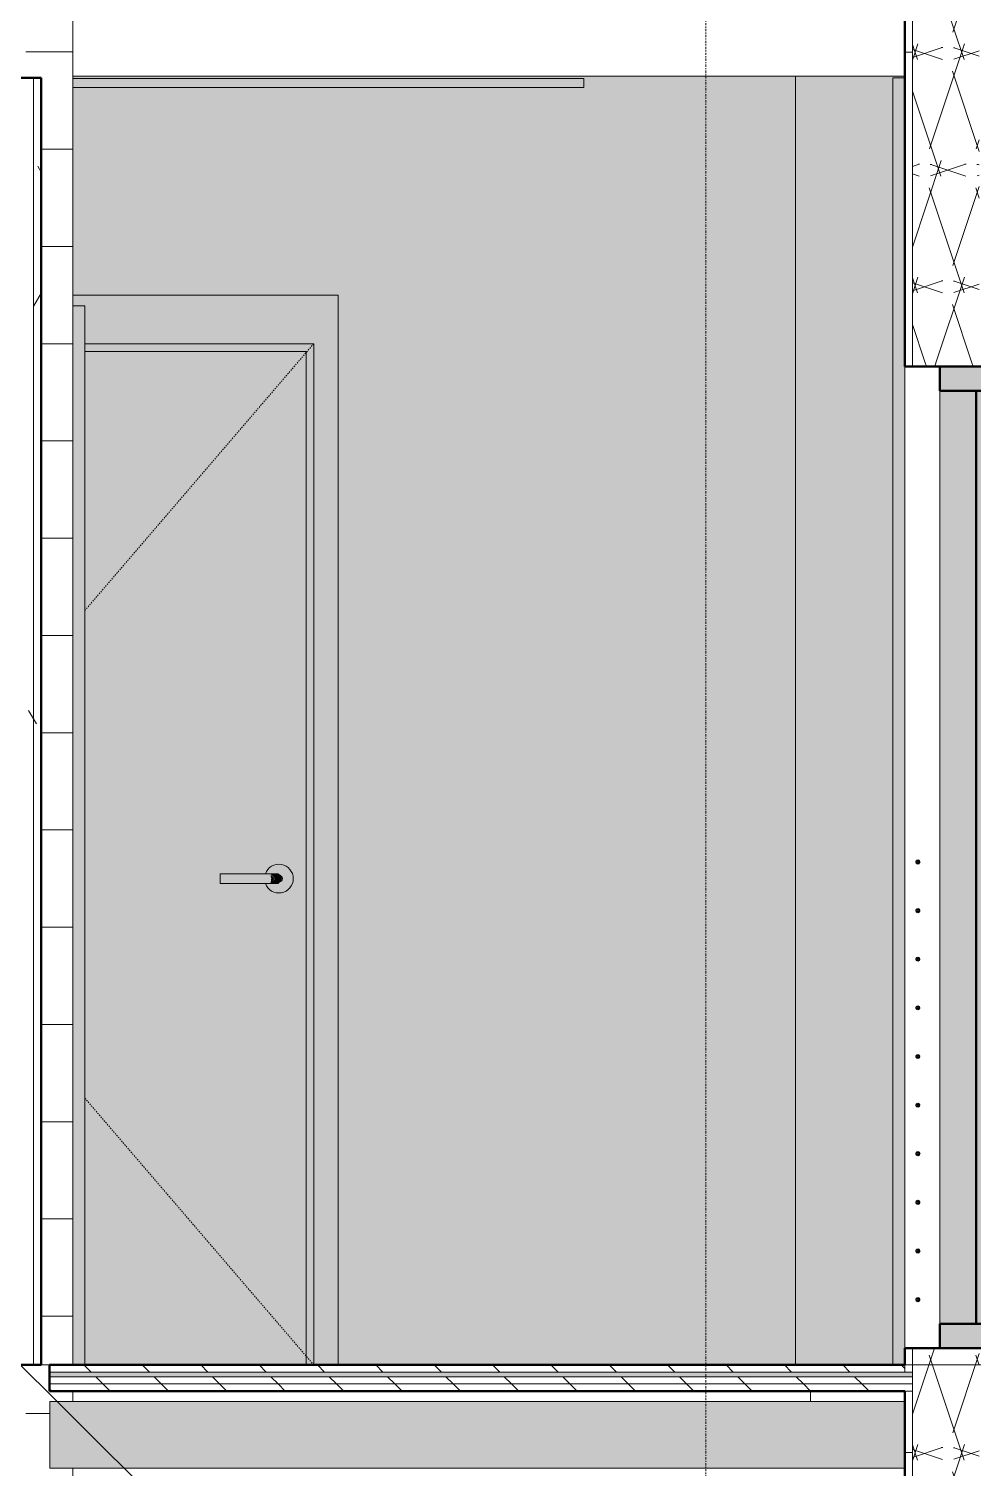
# Model space of a CAD drawing. Header units: inches. Extents: x 1701 to 6939, y -276 to 585.
# Drawn here: x 5264.4 to 5342, y 259.5 to 377.9 of the extents above; entities that cross this region are included whole.
import ezdxf

# ---------------------------------------------------------------- set-up
doc = ezdxf.new("R2010")
doc.units = ezdxf.units.IN
doc.header["$MEASUREMENT"] = 0
for name, pattern in [('Dash 1_16_', [0.125, 0.0625, -0.0625]), ('Dash Dot 3_16_', [0.3125, 0.1875, -0.0625, 0, -0.0625]), ('Grid Line 1_2_', [0.875, 0.5, -0.125, 0.125, -0.125])]:
    doc.linetypes.add(name, pattern=pattern)
for name, color, linetype, lineweight in [('0-2', 7, 'Continuous', 9), ('0-4', 10, 'Continuous', 5), ('A-ANNO-SYMB-1', 150, 'Dash Dot 3_16_', 9), ('A-CLNG-1', 31, 'Continuous', 5), ('A-CLNG-2', 7, 'Continuous', 9), ('A-DOOR-2', 7, 'Dash 1_16_', 9), ('A-DOOR-4', 7, 'Continuous', 9), ('A-DOOR-5', 254, 'Continuous', 9), ('A-DOOR-6', 9, 'Continuous', 9), ('A-DOOR-FRAM-2', 7, 'Continuous', 9), ('A-DOOR-FRAM-3', 9, 'Continuous', 9), ('A-FLOR-1', 192, 'Continuous', 5), ('A-FLOR-2', 192, 'Continuous', 50), ('A-FLOR-3', 192, 'Continuous', 9), ('A-FLOR-LEVL-1', 51, 'Grid Line 1_2_', 9), ('A-FLOR-MCUT', 51, 'Continuous', 13), ('A-FLOR-PATT-1', 8, 'Continuous', 9), ('A-GLAZ-1', 151, 'Continuous', 9), ('A-GLAZ-2', 151, 'Continuous', 50), ('A-WALL', 113, 'Continuous', 13), ('A-WALL-2', 50, 'Continuous', 13), ('A-WALL-3', 7, 'Continuous', 9), ('A-WALL-6', 113, 'Continuous', 9), ('A-WALL-7', 113, 'Continuous', 50), ('A-WALL-PATT-1', 7, 'Continuous', 9), ('A-WALL-PATT-4', 111, 'Continuous', 9), ('A-WALL-PATT-5', 55, 'Continuous', 9), ('G-ANNO-TEXT', 231, 'Continuous', 9), ('I-WALL-1', 8, 'Continuous', 5), ('I-WALL-3', 7, 'Continuous', 9), ('I-WALL-4', 250, 'Continuous', 50), ('I-WALL-5', 50, 'Continuous', 13), ('Q-SPCQ-2', 7, 'Continuous', 9), ('Q-SPCQ-5', 15, 'Continuous', 9), ('S-BEAM-1', 41, 'Continuous', 9), ('S-BEAM-2', 7, 'Continuous', 9)]:
    doc.layers.add(name, color=color, linetype=linetype, lineweight=lineweight)
pattern_1 = [(0, (-1688.897, 68.768), (30.72, 7.68), [1.267, -21.773, 1.267, -21.773, -122.88]), (0, (-1688.897, 68.768), (30.72, 7.68), [-46.08, 1.267, -44.813, 1.267, -21.773, -53.76]), (0, (-1688.897, 68.768), (30.72, 7.68), [-115.2, 1.267, -14.093, 1.267, -37.133]), (120, (-1677.377, 72.608), (-22.011075, 22.7643), [1.267, -21.773, 1.267, -21.773, -122.88]), (120, (-1677.377, 72.608), (-22.011075, 22.7643), [-46.08, 1.267, -44.813, 1.267, -21.773, -53.76]), (120, (-1677.377, 72.608), (-22.011075, 22.7643), [-115.2, 1.267, -14.093, 1.267, -37.133]), (240, (-1673.537, 87.968), (-8.708925, -30.4443), [1.267, -21.773, 1.267, -21.773, -122.88]), (240, (-1673.537, 87.968), (-8.708925, -30.4443), [-46.08, 1.267, -44.813, 1.267, -21.773, -53.76]), (240, (-1673.537, 87.968), (-8.708925, -30.4443), [-115.2, 1.267, -14.093, 1.267, -37.133])]
pattern_2 = [(161.57, (7056.9088, 69.248), (-3.8399538, -1.54e-05), [0, -27.322, 3.034, 0]), (18.43, (7055.9488, 69.248), (-3.8399538, 1.54e-05), [0, -27.322, 3.034, 0]), (108.43, (7056.9088, 69.248), (1.919622, -9.6005246), [9.106, -21.25]), (71.57, (7055.9488, 69.248), (1.919622, 9.6005246), [9.106, -21.25])]
pattern_3 = [(0, (7056.429, 68.768), (30.72, 7.68), [1.267, -21.773, 1.267, -21.773, -122.88]), (0, (7056.429, 68.768), (30.72, 7.68), [-46.08, 1.267, -44.813, 1.267, -21.773, -53.76]), (0, (7056.429, 68.768), (30.72, 7.68), [-115.2, 1.267, -14.093, 1.267, -37.133]), (120, (7067.949, 72.608), (-22.011075, 22.7643), [1.267, -21.773, 1.267, -21.773, -122.88]), (120, (7067.949, 72.608), (-22.011075, 22.7643), [-46.08, 1.267, -44.813, 1.267, -21.773, -53.76]), (120, (7067.949, 72.608), (-22.011075, 22.7643), [-115.2, 1.267, -14.093, 1.267, -37.133]), (240, (7071.789, 87.968), (-8.708925, -30.4443), [1.267, -21.773, 1.267, -21.773, -122.88]), (240, (7071.789, 87.968), (-8.708925, -30.4443), [-46.08, 1.267, -44.813, 1.267, -21.773, -53.76]), (240, (7071.789, 87.968), (-8.708925, -30.4443), [-115.2, 1.267, -14.093, 1.267, -37.133])]
pattern_4 = [(0, (7056.429, 68.768), (0, 4.798), []), (315, (7056.4288, 68.768), (4.7984266, 0), [6.786, -6.786]), (45, (7056.4288, 68.768), (4.7984266, 0), [6.786, -6.786])]

# ---------------------------------------------------------------- blocks, each defined once
blk = doc.blocks.new('HOLLOW METAL - UNIT DOOR-2125824-SECTION _ CENTER LOOKING EAST')
at = {"layer": 'A-DOOR-5'}
h = blk.add_hatch(color=256, dxfattribs=at)
h.paths.add_polyline_path([(-3460.38, 306.82), (-3460.07, 306.86), (-3459.79, 306.98), (-3459.54, 307.16), (-3459.36, 307.41), (-3459.24, 307.69), (-3459.2, 308), (-3459.24, 308.31), (-3459.36, 308.59), (-3459.54, 308.84), (-3459.79, 309.02), (-3460.07, 309.14), (-3460.38, 309.18), (-3460.68, 309.14), (-3460.97, 309.02), (-3461.21, 308.84), (-3461.4, 308.59), (-3461.47, 308.39), (-3461, 308.38), (-3460.73, 308.38), (-3460.37, 308.36), (-3460.18, 308.26), (-3460.13, 308.12), (-3460.14, 307.8), (-3460.31, 307.65), (-3460.49, 307.61), (-3460.82, 307.65), (-3461.26, 307.61), (-3461.48, 307.61), (-3461.4, 307.41), (-3461.21, 307.16), (-3460.97, 306.98), (-3460.68, 306.86)], flags=0)
h.paths.add_polyline_path([(-3461.07, 307.8), (-3461.01, 308), (-3461.07, 308.1), (-3461.07, 307.9)], flags=0)
for points in [[(-3461.07, 308), (-3461.08, 308.39), (-3465.2, 308.38), (-3465.2, 308), (-3461.56, 308)], [(-3461.55, 307.61), (-3461.07, 307.62), (-3461.07, 308), (-3465.2, 308), (-3465.2, 307.61), (-3461.56, 307.61)]]:
    blk.add_hatch(color=256, dxfattribs=at).paths.add_polyline_path(points, flags=0)
h = blk.add_hatch(color=256, dxfattribs=at)
h.paths.add_polyline_path([(-3460.7, 308), (-3461.07, 308.34), (-3461.04, 308.1), (-3461, 308), (-3460.79, 308)], flags=0)
h.paths.add_polyline_path([(-3460.31, 308), (-3460.12, 308), (-3460.18, 308.26), (-3460.31, 308.35), (-3460.49, 308.39), (-3460.82, 308.35), (-3461.02, 308.34), (-3460.69, 308), (-3460.34, 308)], flags=0)
h = blk.add_hatch(color=256, dxfattribs=at)
h.paths.add_polyline_path([(-3461.07, 307.61), (-3460.73, 307.62), (-3460.37, 307.64), (-3460.17, 307.76), (-3460.13, 307.88), (-3460.15, 308), (-3460.7, 307.99), (-3461.05, 307.62)], flags=0)
h.paths.add_polyline_path([(-3461.07, 307.62), (-3460.7, 308), (-3461.01, 308), (-3461.07, 307.66)], flags=0)
at = {"layer": 'A-DOOR-6'}
h = blk.add_hatch(color=256, dxfattribs=at)
h.paths.add_polyline_path([(-3458.15, 268), (-3458.15, 351.37), (-3476.32, 351.37), (-3476.32, 268), (-3468.72, 268)], flags=0)
h.paths.add_polyline_path([(-3460.38, 306.82), (-3460.68, 306.86), (-3460.97, 306.98), (-3461.21, 307.16), (-3461.4, 307.41), (-3461.51, 307.61), (-3465.2, 307.62), (-3465.2, 308.39), (-3461.48, 308.39), (-3461.4, 308.59), (-3461.21, 308.84), (-3460.97, 309.02), (-3460.68, 309.14), (-3460.34, 309.18), (-3460.07, 309.14), (-3459.79, 309.02), (-3459.54, 308.84), (-3459.36, 308.59), (-3459.24, 308.31), (-3459.2, 308), (-3459.24, 307.69), (-3459.36, 307.41), (-3459.54, 307.16), (-3459.79, 306.98), (-3460.07, 306.86), (-3460.34, 306.82)], flags=0)
at = {"layer": 'A-DOOR-FRAM-3'}
for points in [[(-3455.52, 268), (-3455.52, 356), (-3477.32, 356), (-3477.32, 355.12), (-3476.32, 355.12), (-3476.32, 352), (-3457.52, 352), (-3457.52, 268)], [(-3457.52, 268), (-3457.52, 352), (-3476.32, 352), (-3476.32, 351.37), (-3458.15, 351.37), (-3458.15, 268)]]:
    blk.add_hatch(color=256, dxfattribs=at).paths.add_polyline_path(points, flags=0)
at = {"layer": 'A-DOOR-2'}
for p, q in [((-3457.52, 352), (-3476.32, 330.07)), ((-3476.32, 289.93), (-3457.52, 268))]:
    blk.add_line(p, q, dxfattribs=at)
at = {"layer": 'A-DOOR-4'}
for p, q in [((-3461.07, 308.39), (-3465.2, 308.39)), ((-3465.2, 308), (-3465.2, 308.39)), ((-3465.2, 307.61), (-3465.2, 308)), ((-3465.2, 307.61), (-3461.07, 307.61))]:
    blk.add_line(p, q, dxfattribs=at)
at = {"layer": 'A-DOOR-4', "flags": 128}
for points in [[(-3460.48, 308.39), (-3460.48, 308.39), (-3460.48, 308.39), (-3460.48, 308.39), (-3460.48, 308.39), (-3460.49, 308.39), (-3460.49, 308.39), (-3460.5, 308.39), (-3460.51, 308.39), (-3460.51, 308.39), (-3460.52, 308.39), (-3460.53, 308.39), (-3460.54, 308.39), (-3460.55, 308.39), (-3460.57, 308.39), (-3460.58, 308.39), (-3460.59, 308.39), (-3460.61, 308.39), (-3460.62, 308.39), (-3460.64, 308.39), (-3460.66, 308.39), (-3460.67, 308.39), (-3460.69, 308.39), (-3460.71, 308.39), (-3460.73, 308.39), (-3460.75, 308.39), (-3460.77, 308.39), (-3460.79, 308.39), (-3460.81, 308.39), (-3460.83, 308.39), (-3460.85, 308.39), (-3460.88, 308.39), (-3460.9, 308.39), (-3460.92, 308.39), (-3460.94, 308.39), (-3460.97, 308.39), (-3460.99, 308.39), (-3461.01, 308.39), (-3461.04, 308.39), (-3461.06, 308.39), (-3461.07, 308.39)], [(-3461.07, 307.61), (-3461.04, 307.61), (-3461.02, 307.61), (-3461, 307.61), (-3460.97, 307.61), (-3460.95, 307.61), (-3460.93, 307.61), (-3460.9, 307.61), (-3460.88, 307.61), (-3460.86, 307.61), (-3460.84, 307.61), (-3460.82, 307.61), (-3460.79, 307.61), (-3460.77, 307.61), (-3460.75, 307.61), (-3460.73, 307.61), (-3460.71, 307.61), (-3460.7, 307.61), (-3460.68, 307.61), (-3460.66, 307.61), (-3460.64, 307.61), (-3460.63, 307.61), (-3460.61, 307.61), (-3460.6, 307.61), (-3460.58, 307.61), (-3460.57, 307.61), (-3460.56, 307.61), (-3460.55, 307.61), (-3460.54, 307.61), (-3460.53, 307.61), (-3460.52, 307.61), (-3460.51, 307.61), (-3460.5, 307.61), (-3460.5, 307.61), (-3460.49, 307.61), (-3460.49, 307.61), (-3460.48, 307.61), (-3460.48, 307.61), (-3460.48, 307.61), (-3460.48, 307.61)]]:
    blk.add_lwpolyline(points, dxfattribs=at)
at = {"layer": 'A-DOOR-4'}
for centre, radius, start, end in [((-3460.38, 308), 1.18, 0, 160.3657), ((-3460.38, 308), 1.18, 199.5633, 0), ((-3460.48, 308), 0.394, 75, 90), ((-3460.48, 308), 0.394, 0, 30), ((-3460.48, 308), 0.394, 330, 0), ((-3460.48, 308), 0.394, 270, 285)]:
    blk.add_arc(centre, radius, start, end, dxfattribs=at)
at = {"layer": 'A-DOOR-FRAM-2'}
for p, q in [((-3455.52, 356), (-3477.32, 356)), ((-3455.52, 268), (-3455.52, 356)), ((-3476.32, 352), (-3457.52, 352)), ((-3457.52, 352), (-3457.52, 268)), ((-3476.32, 351.37), (-3458.15, 351.37)), ((-3458.15, 351.37), (-3458.15, 268))]:
    blk.add_line(p, q, dxfattribs=at)
blk = doc.blocks.new('Dimension Lumber - LVL - 3_5X5_5-2120387-SECTION _ CENTER LOOKING EAST')
at = {"layer": 'S-BEAM-1'}
blk.add_hatch(color=256, dxfattribs=at).paths.add_polyline_path([(-3435.2, 259.5), (-3408.92, 259.5), (-3408.92, 265), (-3479.22, 265), (-3479.22, 259.5), (-3443.58, 259.5)], flags=0)
at = {"layer": 'S-BEAM-2'}
for p, q in [((-3479.22, 259.5), (-3479.22, 265)), ((-3479.22, 265), (-3408.92, 265)), ((-3479.22, 259.5), (-3408.92, 259.5))]:
    blk.add_line(p, q, dxfattribs=at)
blk = doc.blocks.new('CTR - 1st Phase - Common Walls_rvt-2-SECTION _ CENTER LOOKING EAST')
at = {"layer": 'A-CLNG-1'}
blk.add_hatch(color=256, dxfattribs=at).paths.add_polyline_path([(-3477.32, 373.07), (-3435.32, 373.07), (-3435.32, 373.82), (-3477.32, 373.82), (-3477.32, 373.37)], flags=0)
at = {"layer": 'A-WALL-PATT-1'}
h = blk.add_hatch(dxfattribs=at)
h.set_pattern_fill('FP_39', color=256, style=0, pattern_type=2)
h.set_pattern_definition(pattern_1)
h.paths.add_polyline_path([(-3480.55, 268), (-3480.55, 373.87), (-3481.17, 373.87), (-3481.17, 268)], flags=0)
h = blk.add_hatch(dxfattribs=at)
h.set_pattern_fill('FP_39', color=256, style=0, pattern_type=2)
h.set_pattern_definition(pattern_1)
h.paths.add_polyline_path([(-3479.92, 268), (-3479.92, 373.87), (-3480.55, 373.87), (-3480.55, 268)], flags=0)
at = {"layer": 'I-WALL-1'}
blk.add_hatch(color=256, dxfattribs=at).paths.add_polyline_path([(-3408.92, 268), (-3408.92, 373.87), (-3409.92, 373.87), (-3409.92, 268)], flags=0)
at = {"layer": 'I-WALL-5'}
for points in [[(-3451.96, 268), (-3417.92, 268), (-3417.92, 374), (-3477.32, 374), (-3477.32, 373.82), (-3435.32, 373.82), (-3435.32, 373.07), (-3477.32, 373.07), (-3477.32, 356), (-3455.52, 356), (-3455.52, 268)], [(-3410.06, 268), (-3409.92, 268), (-3409.92, 373.87), (-3408.92, 373.87), (-3408.92, 374), (-3417.92, 374), (-3417.92, 268)]]:
    blk.add_hatch(color=256, dxfattribs=at).paths.add_polyline_path(points, flags=0)
at = {"layer": 'A-CLNG-2'}
for p, q in [((-3477.32, 373.82), (-3435.32, 373.82)), ((-3435.32, 373.07), (-3477.32, 373.07)), ((-3435.32, 373.82), (-3435.32, 373.07))]:
    blk.add_line(p, q, dxfattribs=at)
at = {"layer": 'A-FLOR-LEVL-1'}
blk.add_line((-4168.71, 268), (-1830.2, 268), dxfattribs=at)
at = {"layer": 'A-WALL-2'}
blk.add_line((-3480.55, 373.87), (-3480.55, 268), dxfattribs=at)
at = {"layer": 'I-WALL-3'}
for p, q in [((-3417.92, 374), (-3477.32, 374)), ((-3408.92, 374), (-3417.92, 374)), ((-3417.92, 374), (-3417.92, 268)), ((-3409.92, 268), (-3409.92, 373.87)), ((-3409.92, 373.87), (-3408.92, 373.87)), ((-3477.32, 356), (-3455.52, 356)), ((-3455.52, 356), (-3455.52, 268))]:
    blk.add_line(p, q, dxfattribs=at)
at = {"layer": 'I-WALL-4'}
for p, q in [((-3479.92, 373.87), (-3487.92, 373.87)), ((-3479.92, 268), (-3479.92, 373.87)), ((-3487.92, 268), (-3479.92, 268))]:
    blk.add_line(p, q, dxfattribs=at)
at = {"layer": '0-2'}
for name in ['HOLLOW METAL - UNIT DOOR-2125824-SECTION _ CENTER LOOKING EAST', 'Dimension Lumber - LVL - 3_5X5_5-2120387-SECTION _ CENTER LOOKING EAST']:
    blk.add_blockref(name, (0, 0), dxfattribs=at)
blk = doc.blocks.new('Elevator Door-Center - 48_ x 84_-2010370-SECTION _ CENTER LOOKING EAST')
at = {"layer": 'Q-SPCQ-5'}
blk.add_hatch(color=256, dxfattribs=at).paths.add_polyline_path([(-3476.32, 136), (-3476.32, 223.12), (-3477.32, 223.12), (-3477.32, 136)], flags=0)
at = {"layer": 'Q-SPCQ-2'}
for p, q in [((-3477.32, 223.12), (-3476.32, 223.12)), ((-3476.32, 223.12), (-3476.32, 136))]:
    blk.add_line(p, q, dxfattribs=at)
blk = doc.blocks.new('CTR - 1st Phase -Stairs _ Elevators_rvt-2-SECTION _ CENTER LOOKING EAST')
at = {"layer": 'A-WALL-PATT-5'}
h = blk.add_hatch(dxfattribs=at)
h.set_pattern_fill('FP_70', color=256, style=0, pattern_type=2)
h.set_pattern_definition([(0, (-3481.324, -152), (0, 8), []), (90, (-3481.324, -152), (-8, 8), [8, -8])])
h.paths.add_polyline_path([(-3477.73, 0), (-3477.32, 0), (-3477.33, 0.12), (-3479.92, 0.12), (-3479.92, 0), (-3478.45, 0), (-3478.45, 0.12), (-3477.73, 0.12), (-3477.73, 0.02)], flags=0)
h.paths.add_polyline_path([(-3477.32, 0.57), (-3477.37, 11.14), (-3478.45, 10.02), (-3479.64, 9.07), (-3479.92, 8.89), (-3479.92, 1.16), (-3477.36, 0.58)], flags=0)
h.paths.add_polyline_path([(-3479.57, 28.76), (-3478.19, 28.82), (-3477.32, 28.94), (-3477.32, 127.5), (-3479.22, 127.5), (-3479.22, 133), (-3477.32, 133), (-3477.32, 133.84), (-3481.17, 133.84), (-3481.14, 109.87), (-3479.92, 109.87), (-3479.92, 28.76)], flags=0)
h.paths.add_polyline_path([(-3477.32, 136), (-3477.32, 259.5), (-3479.22, 259.5), (-3479.22, 265), (-3477.32, 265), (-3477.32, 265.84), (-3479.22, 265.87), (-3479.22, 268), (-3477.32, 268), (-3477.32, 400.31), (-3479.1, 400.28), (-3479.22, 405.77), (-3481.17, 405.73), (-3481.17, 373.87), (-3479.92, 373.87), (-3479.92, 268), (-3481.17, 268), (-3481.17, 241.87), (-3479.92, 241.87), (-3479.92, 136)], flags=0)
at = {"layer": 'A-FLOR-LEVL-1'}
blk.add_line((-4168.71, 268), (-1830.2, 268), dxfattribs=at)
at = {"layer": 'A-WALL-3'}
for p, q in [((-3477.32, 400.31), (-3477.32, 268)), ((-3477.32, 265.84), (-3477.32, 265)), ((-3477.32, 259.5), (-3477.32, 136))]:
    blk.add_line(p, q, dxfattribs=at)
at = {"layer": '0-2'}
blk.add_blockref('Elevator Door-Center - 48_ x 84_-2010370-SECTION _ CENTER LOOKING EAST', (0, 132), dxfattribs=at)
blk = doc.blocks.new('_THE_ WINDOW _ DOOR - Window - 3rd Floor-V74-SECTION _ CENTER LOOKING EAST')
at = {"layer": 'A-GLAZ-2'}
h = blk.add_hatch(color=256, dxfattribs=at)
h.paths.add_polyline_path([(-3401.8, 269.37), (-3400.05, 269.37), (-3400.05, 271.37), (-3406.05, 271.37), (-3406.05, 269.37), (-3402.05, 269.37)], flags=0)
h.paths.add_polyline_path([(-3400.3, 348.12), (-3400.05, 348.12), (-3400.09, 350.12), (-3406.05, 350.12), (-3406.05, 348.12), (-3401.68, 348.12)], flags=0)
h = blk.add_hatch(color=256, dxfattribs=at)
h.paths.add_polyline_path([(-3400.05, 271.37), (-3400.05, 348.12), (-3402.05, 348.12), (-3402.05, 271.37), (-3401.68, 271.37)], flags=0)
h.paths.add_polyline_path([(-3403.05, 271.37), (-3403.05, 348.12), (-3406.05, 348.12), (-3406.05, 271.37)], flags=0)
blk.add_hatch(color=256, dxfattribs=at).paths.add_polyline_path([(-3402.05, 271.37), (-3402.05, 348.12), (-3403.05, 348.12), (-3403.05, 271.37)], flags=0)
h = blk.add_hatch(color=256, dxfattribs=at)
h.paths.add_polyline_path([(-3407.85, 273.25), (-3407.72, 273.37), (-3407.85, 273.5), (-3407.97, 273.37)], flags=0)
h.paths.add_polyline_path([(-3407.85, 277.25), (-3407.72, 277.37), (-3407.85, 277.5), (-3407.97, 277.37), (-3407.92, 277.32)], flags=0)
h.paths.add_polyline_path([(-3407.85, 281.25), (-3407.72, 281.37), (-3407.85, 281.5), (-3407.97, 281.37)], flags=0)
h.paths.add_polyline_path([(-3407.85, 285.25), (-3407.72, 285.37), (-3407.85, 285.5), (-3407.97, 285.37)], flags=0)
h.paths.add_polyline_path([(-3407.85, 289.25), (-3407.72, 289.37), (-3407.85, 289.5), (-3407.97, 289.37)], flags=0)
h.paths.add_polyline_path([(-3407.85, 293.25), (-3407.72, 293.37), (-3407.85, 293.5), (-3407.97, 293.37)], flags=0)
h.paths.add_polyline_path([(-3407.85, 297.25), (-3407.72, 297.37), (-3407.85, 297.5), (-3407.97, 297.37)], flags=0)
h.paths.add_polyline_path([(-3407.85, 301.25), (-3407.72, 301.37), (-3407.85, 301.5), (-3407.97, 301.37)], flags=0)
h.paths.add_polyline_path([(-3407.85, 305.25), (-3407.72, 305.37), (-3407.85, 305.5), (-3407.97, 305.37)], flags=0)
h.paths.add_polyline_path([(-3407.85, 309.25), (-3407.72, 309.37), (-3407.85, 309.5), (-3407.97, 309.37)], flags=0)
at = {"layer": 'A-GLAZ-1'}
for p, q in [((-3406.05, 271.37), (-3406.05, 348.12)), ((-3400.05, 348.12), (-3400.05, 271.37))]:
    blk.add_line(p, q, dxfattribs=at)
at = {"layer": 'A-GLAZ-2'}
for p, q in [((-3406.05, 350.12), (-3406.05, 348.12)), ((-3400.05, 350.12), (-3406.05, 350.12)), ((-3400.05, 348.12), (-3400.05, 350.12)), ((-3406.05, 348.12), (-3400.05, 348.12)), ((-3402.05, 348.12), (-3403.05, 348.12)), ((-3403.05, 348.12), (-3403.05, 271.37)), ((-3402.05, 271.37), (-3402.05, 348.12)), ((-3406.05, 271.37), (-3406.05, 269.37)), ((-3400.05, 271.37), (-3406.05, 271.37)), ((-3403.05, 271.37), (-3402.05, 271.37)), ((-3400.05, 269.37), (-3400.05, 271.37)), ((-3406.05, 269.37), (-3400.05, 269.37))]:
    blk.add_line(p, q, dxfattribs=at)
for centre, start, end in [((-3407.85, 309.37), 90, 270), ((-3407.85, 309.37), 270, 90), ((-3407.85, 305.37), 90, 270), ((-3407.85, 305.37), 270, 90), ((-3407.85, 301.37), 90, 270), ((-3407.85, 301.37), 270, 90), ((-3407.85, 297.37), 90, 270), ((-3407.85, 297.37), 270, 90), ((-3407.85, 293.37), 90, 270), ((-3407.85, 293.37), 270, 90), ((-3407.85, 289.37), 90, 270), ((-3407.85, 289.37), 270, 90), ((-3407.85, 285.37), 90, 270), ((-3407.85, 285.37), 270, 90), ((-3407.85, 281.37), 90, 270), ((-3407.85, 281.37), 270, 90), ((-3407.85, 277.37), 90, 270), ((-3407.85, 277.37), 270, 90), ((-3407.85, 273.37), 90, 270), ((-3407.85, 273.37), 270, 90)]:
    blk.add_arc(centre, 0.125, start, end, dxfattribs=at)

msp = doc.modelspace()

# ---------------------------------------------------------------- hatches: boundary and pattern name
at = {"layer": 'A-FLOR-1'}
msp.add_hatch(color=256, dxfattribs=at).paths.add_polyline_path([(5337.03, 267.03), (5337.03, 267.41), (5266.1, 267.41), (5266.1, 267.03), (5336.65, 267.03)], flags=0)
at = {"layer": 'A-FLOR-PATT-1'}
h = msp.add_hatch(dxfattribs=at)
h.set_pattern_fill('FP_41', color=256, style=0, pattern_type=2)
h.set_pattern_definition(pattern_4)
h.paths.add_polyline_path([(5335.4, 267.41), (5336.4, 267.41), (5336.4, 268), (5266.1, 268), (5266.1, 267.41), (5335.27, 267.41)], flags=0)
h = msp.add_hatch(dxfattribs=at)
h.set_pattern_fill('FP_41', color=256, style=0, pattern_type=2)
h.set_pattern_definition(pattern_4)
h.paths.add_polyline_path([(5327.4, 266.44), (5337.03, 266.44), (5337.03, 267.03), (5266.1, 267.03), (5266.1, 266.44), (5326.89, 266.44)], flags=0)
h = msp.add_hatch(dxfattribs=at)
h.set_pattern_fill('FP_41', color=256, style=0, pattern_type=2)
h.set_pattern_definition(pattern_4)
h.paths.add_polyline_path([(5337.03, 265.84), (5337.03, 266.44), (5266.1, 266.44), (5266.1, 265.84), (5336.65, 265.84)], flags=0)
at = {"layer": 'A-WALL-PATT-4'}
h = msp.add_hatch(dxfattribs=at)
h.set_pattern_fill('FP_39', color=256, style=0, pattern_type=2)
h.set_pattern_definition(pattern_3)
h.paths.add_polyline_path([(5337.03, 350.5), (5337.02, 407.25), (5336.4, 407.24), (5336.4, 350.5)], flags=0)
h.paths.add_polyline_path([(5336.4, 411.99), (5337.03, 412), (5337.03, 422), (5336.4, 422), (5336.4, 412)], flags=0)
h = msp.add_hatch(dxfattribs=at)
h.set_pattern_fill('FP_42', color=256, style=0, pattern_type=2)
h.set_pattern_definition(pattern_2)
h.paths.add_polyline_path([(5342.53, 350.5), (5342.53, 422), (5337.03, 421.98), (5337.03, 350.5)], flags=0)
h = msp.add_hatch(dxfattribs=at)
h.set_pattern_fill('FP_39', color=256, style=0, pattern_type=2)
h.set_pattern_definition(pattern_3)
h.paths.add_polyline_path([(5336.65, 230.12), (5337.03, 230.12), (5337.03, 265.84), (5336.4, 265.84), (5336.4, 230.12)], flags=0)
h.paths.add_polyline_path([(5336.65, 267.41), (5337.03, 267.41), (5337.03, 269.37), (5336.4, 269.37), (5336.4, 267.41)], flags=0)
h.paths.add_polyline_path([(5336.4, 350.12), (5337.03, 350.12), (5337.03, 350.5), (5336.4, 350.5)], flags=0)
h = msp.add_hatch(dxfattribs=at)
h.set_pattern_fill('FP_42', color=256, style=0, pattern_type=2)
h.set_pattern_definition(pattern_2)
h.paths.add_polyline_path([(5341.53, 230.12), (5342.53, 230.12), (5342.53, 269.37), (5337.03, 269.37), (5337.03, 230.12)], flags=0)
h.paths.add_polyline_path([(5337.03, 350.12), (5342.53, 350.12), (5342.53, 350.5), (5337.03, 350.5)], flags=0)

# ---------------------------------------------------------------- linework, layer by layer
at = {"layer": 'A-ANNO-SYMB-1'}
msp.add_line((5320.06, 423.72), (5320.06, -138.55), dxfattribs=at)
at = {"layer": 'A-FLOR-2'}
for p, q in [((5336.4, 268), (5266.1, 268)), ((5266.1, 268), (5266.1, 265.84)), ((5266.1, 265.84), (5336.4, 265.84))]:
    msp.add_line(p, q, dxfattribs=at)
at = {"layer": 'A-FLOR-3'}
msp.add_line((5328.65, 265.84), (5328.65, 265), dxfattribs=at)
at = {"layer": 'A-FLOR-LEVL-1'}
msp.add_line((4577.36, 268), (6914.38, 268), dxfattribs=at)
at = {"layer": 'A-FLOR-MCUT'}
for p, q in [((5337.03, 267.41), (5266.1, 267.41)), ((5337.03, 267.03), (5266.1, 267.03)), ((5337.03, 266.44), (5266.1, 266.44)), ((5337.03, 265.84), (5337.03, 267.41))]:
    msp.add_line(p, q, dxfattribs=at)
at = {"layer": 'A-WALL'}
for p, q in [((5337.03, 350.12), (5337.03, 422)), ((5337.03, 230.12), (5337.03, 269.37)), ((5336.4, 268), (5336.4, 267.41)), ((5337.03, 265.84), (5336.4, 265.84))]:
    msp.add_line(p, q, dxfattribs=at)
at = {"layer": 'A-WALL-6'}
msp.add_line((5336.4, 269.37), (5336.4, 350.12), dxfattribs=at)
at = {"layer": 'A-WALL-7'}
for p, q in [((5336.4, 407.24), (5336.4, 350.12)), ((5336.4, 350.12), (5345.28, 350.12)), ((5336.4, 269.37), (5336.4, 268)), ((5345.28, 269.37), (5336.4, 269.37)), ((5336.4, 265.84), (5336.4, 230.12))]:
    msp.add_line(p, q, dxfattribs=at)
at = {"layer": 'G-ANNO-TEXT'}
msp.add_line((5114.39, 416.28), (5806.54, -271.21), dxfattribs=at)

# ---------------------------------------------------------------- block references
at = {"layer": '0-4'}
for name in ['CTR - 1st Phase - Common Walls_rvt-2-SECTION _ CENTER LOOKING EAST', 'CTR - 1st Phase -Stairs _ Elevators_rvt-2-SECTION _ CENTER LOOKING EAST']:
    msp.add_blockref(name, (8745.33, 0), dxfattribs=at)
at = {"layer": 'A-GLAZ-2'}
msp.add_blockref('_THE_ WINDOW _ DOOR - Window - 3rd Floor-V74-SECTION _ CENTER LOOKING EAST', (8745.33, 0), dxfattribs=at)

doc.saveas('drawing.dxf')
